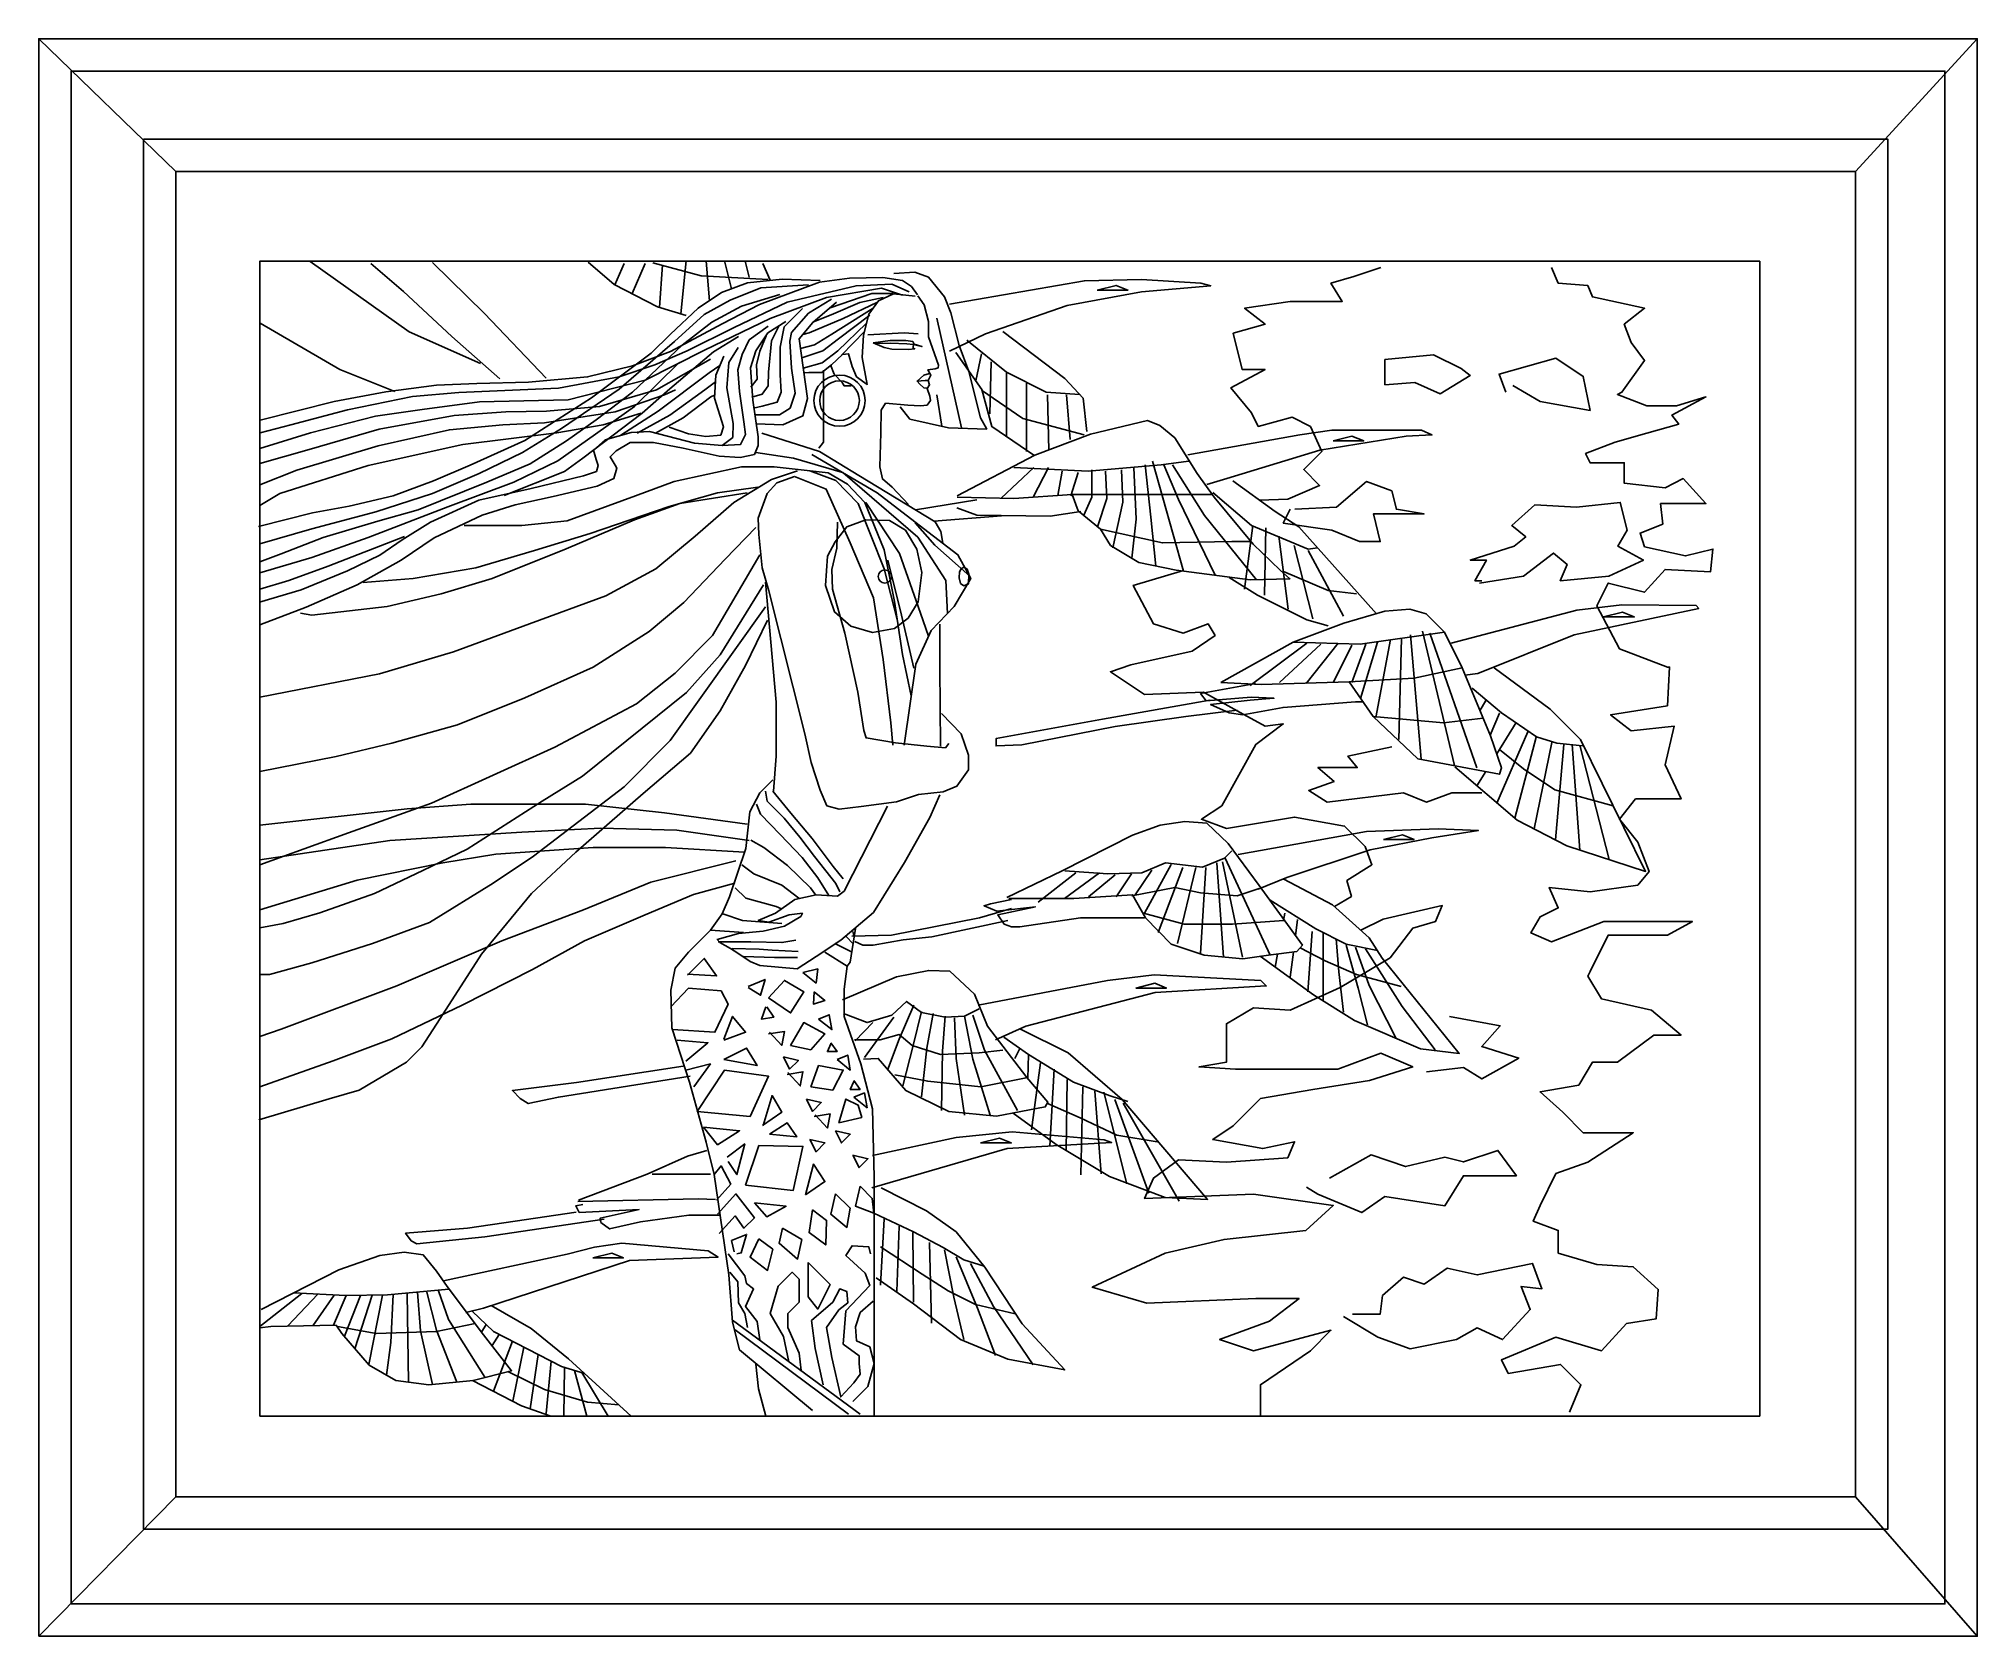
# Model space of a CAD drawing. Extents: x 217 to 817, y 1049 to 1544.
import ezdxf

# ---------------------------------------------------------------- set-up
doc = ezdxf.new("R2010")
doc.units = 0
doc.header["$MEASUREMENT"] = 0
for name, color, linetype in [('3', 3, 'CONTINUOUS'), ('4', 4, 'CONTINUOUS'), ('7', 7, 'CONTINUOUS')]:
    doc.layers.add(name, color=color, linetype=linetype)

msp = doc.modelspace()

# ---------------------------------------------------------------- linework, layer by layer
at = {"layer": '3'}
msp.add_lwpolyline([(285.31, 1117.43), (749.59, 1117.43), (749.59, 1474.9), (285.31, 1474.9)], close=True, dxfattribs=at)
for points in [[(300.88, 1474.81), (331.58, 1453.07), (353.64, 1443.24)], [(319.66, 1474.22), (329.79, 1465.58), (344.7, 1451.58), (359.6, 1438.47)], [(338.74, 1474.52), (354.83, 1458.73), (373.91, 1438.77)], [(386.97, 1474.63), (395.02, 1467.74), (408.42, 1460.85), (417.23, 1458.17)], [(398.08, 1474.24), (395.24, 1467.62)], [(404.59, 1474.24), (400.54, 1464.9)], [(406.94, 1474.39), (421.9, 1470.38), (442.7, 1469.29)], [(409.96, 1473.86), (409.07, 1460.65)], [(417.23, 1475.01), (415.63, 1458.66)], [(423.43, 1474.9), (424.45, 1462.71)], [(429.11, 1475.01), (431.34, 1466.41)], [(435.55, 1474.9), (436.77, 1470.03)], [(440.98, 1474.24), (443.31, 1469.02)], [(481.58, 1471.18), (488.09, 1471.56), (492.31, 1470.03), (497.29, 1463.91), (499.2, 1458.93), (501.81, 1448.87), (504.72, 1440.84), (508.39, 1426.4), (510.31, 1422.95), (498.52, 1423.34), (486.56, 1426.02), (483.5, 1429.84)], [(632.33, 1473.02), (623.89, 1470.2), (616.85, 1468.1), (620.37, 1462.47), (604.19, 1462.47), (590.11, 1460.36), (596.45, 1455.44), (586.6, 1452.63), (589.41, 1441.38), (596.45, 1441.38), (585.89, 1435.75), (592.23, 1428.02), (594.34, 1423.8), (604.89, 1426.61), (610.52, 1423.8), (614.04, 1416.07), (608.41, 1410.44), (613.33, 1405.52), (603.48, 1401.3), (594.71, 1400.98)], [(685.1, 1473.02), (687.21, 1468.1), (696.36, 1467.39), (697.76, 1463.88), (713.95, 1460.36), (707.62, 1455.44), (709.73, 1449.81), (713.95, 1444.19), (706.91, 1434.35), (705.5, 1433.64), (714.65, 1430.13), (723.8, 1430.13), (732.94, 1432.94), (722.39, 1427.31), (724.5, 1424.5), (714.65, 1421.69), (704.8, 1418.88), (695.65, 1415.36), (697.06, 1412.55), (707.62, 1412.55), (707.62, 1406.22), (720.28, 1404.82), (725.91, 1407.63), (732.94, 1399.89), (718.87, 1399.89), (719.58, 1393.57), (712.54, 1390.75), (713.95, 1386.53), (726.61, 1383.72), (735.06, 1385.83), (734.35, 1378.8), (720.28, 1379.5), (713.95, 1372.47), (702.69, 1375.29), (699.17, 1368.25), (706.21, 1354.9), (720.98, 1349.27), (721.69, 1349.27), (720.98, 1337.32), (703.39, 1334.51), (709.73, 1329.58), (723.09, 1330.99), (720.28, 1319.04), (725.21, 1308.49), (711.13, 1308.49), (706.21, 1302.16), (711.84, 1295.13), (715.35, 1285.99), (711.84, 1281.77), (697.06, 1279.66), (684.4, 1281.07), (687.21, 1274.74), (681.58, 1271.93), (678.77, 1267.01), (685.1, 1264.19), (701.28, 1270.52), (728.72, 1270.52), (720.98, 1266.3), (702.69, 1266.3), (697.06, 1255.05), (696.36, 1253.65), (700.58, 1246.62), (716.06, 1243.1), (725.21, 1235.37), (716.76, 1235.37), (705.5, 1226.93), (697.76, 1226.93), (693.54, 1219.9), (681.58, 1217.79), (688.62, 1211.46), (694.95, 1205.13), (710.43, 1205.13), (696.36, 1195.99), (686.51, 1192.48), (681.58, 1182.63), (679.47, 1177.71), (687.21, 1174.9), (687.21, 1167.87), (699.17, 1164.35), (710.43, 1163.65), (718.17, 1156.62), (717.47, 1147.48), (708.32, 1146.07), (700.58, 1137.64), (686.51, 1141.85), (669.62, 1134.82), (671.73, 1130.6), (687.91, 1133.42), (694.25, 1127.09), (690.73, 1118.65)], [(458.76, 1468.95), (446.95, 1469.41), (436.31, 1468.26), (428.2, 1465.25), (421.03, 1460.39), (412.47, 1452.3), (406.45, 1446.51), (387.93, 1432.64), (367.33, 1419.45), (350.43, 1411.82), (339.09, 1406.96), (326.59, 1402.34), (312.94, 1399.1), (301.59, 1397.02), (284.93, 1392.85)], [(455.19, 1467.58), (440.37, 1466.69), (430.89, 1462.84), (422.88, 1458.4), (413.7, 1450.11), (396.51, 1435.3), (378.73, 1423.16), (366.58, 1415.75), (353.24, 1409.24), (338.72, 1403.02), (321.24, 1397.39), (301.38, 1392.06), (285.31, 1387.47)], [(484.29, 1464.45), (477.76, 1466.55), (460.74, 1463.75), (443.25, 1457.23), (422.97, 1447.44), (404.55, 1438.12), (380.77, 1432.07), (353.26, 1431.37), (335.54, 1429.04), (321.08, 1426.94), (301.03, 1421.82), (285.31, 1416.94)], [(446.29, 1464.62), (434.44, 1461.06), (425.25, 1456.03), (416.07, 1448.92), (400.66, 1434.41), (389.4, 1425.82), (380.21, 1419.31), (368.95, 1412.2), (355.61, 1406.57), (334.28, 1397.99), (321.83, 1394.43), (304.94, 1389.4), (291.9, 1384.36), (285.31, 1381.82)], [(488.85, 1464.56), (487, 1467.1), (484.22, 1468.95), (478.2, 1469.88), (467.79, 1469.65), (458.53, 1468.49), (440.01, 1461.55), (428.44, 1455.54), (412.47, 1446.98), (400.66, 1442.58), (386.77, 1439.11), (368.49, 1437.49), (352.52, 1437.03), (340.02, 1436.57), (324.28, 1434.49), (308.31, 1431.48), (285.39, 1425.7)], [(486.3, 1465.48), (480.98, 1467.79), (469.87, 1467.33), (448.57, 1462.24), (432.14, 1454.38), (417.56, 1447.21), (407.6, 1442.81), (396.49, 1439.11), (377.75, 1435.64), (346.96, 1434.26), (332.61, 1433.1), (312.47, 1428.94), (294.88, 1424.31), (285.39, 1421.77)], [(488.15, 1464.09), (481.44, 1464.79), (476.81, 1462.71), (473.8, 1458.54), (472.18, 1452.07), (471.72, 1445.13), (473.34, 1436.8), (469.99, 1439.17), (468.65, 1442.34), (467.55, 1446.28), (465.7, 1446.05), (462.23, 1442.81), (459.22, 1440.5), (455.29, 1440.5), (453.73, 1440.35)], [(481.49, 1464.92), (474.73, 1464.92), (461.82, 1460.53)], [(488.97, 1464.24), (490.96, 1461.4), (492.27, 1456.26), (492.27, 1451.57), (495.37, 1442.78), (495.23, 1441.92), (494.37, 1441.64), (492.13, 1441.33), (493.01, 1439.68), (492.22, 1437.97), (492.64, 1436.66), (491.87, 1435.52), (492.72, 1433.2), (492.87, 1431.78), (491.87, 1430.35), (489.82, 1430.12), (485.84, 1430.41), (479.01, 1430.98), (477.61, 1428.87), (477.51, 1421.83), (477.22, 1411.32), (478, 1407.55), (481.01, 1404.98), (486.13, 1399.58)], [(498.82, 1461.61), (540.57, 1468.89), (558.19, 1469.27), (576.57, 1468.12), (579.64, 1467.35), (558.19, 1465.44), (535.21, 1461.23), (509.93, 1452.43), (498.82, 1447.07)], [(544.53, 1465.98), (550.37, 1467.44), (554.02, 1465.98), (544.53, 1465.98)], [(453.3, 1460.32), (447.62, 1454.64), (446.4, 1448.29), (446.4, 1439.77), (446.67, 1434.36), (445.45, 1431.25), (440.85, 1430.03), (438.14, 1429.49)], [(462.23, 1463.16), (455.19, 1458.83), (449.92, 1452.88), (449.38, 1450.18), (449.92, 1441.8), (451, 1434.09), (449.51, 1429.49), (446.13, 1427.33), (438.55, 1427.33)], [(463.85, 1462.24), (456.44, 1456), (452.28, 1450.91), (454.82, 1432.41), (453.43, 1427.09), (447.18, 1424.31), (439.08, 1424.54)], [(475.17, 1460.38), (462.37, 1452.34), (457.01, 1449.07), (452.7, 1447.86)], [(474.09, 1458.21), (464.47, 1450.94), (459.57, 1447.21), (453.08, 1445.05)], [(476.34, 1462.14), (465.87, 1457.23), (455.38, 1452.8), (453.34, 1452.2)], [(478.23, 1463.75), (471, 1462.12), (462.84, 1458.63), (456.52, 1456.06)], [(442.61, 1454.78), (436.79, 1450.59), (434.61, 1446.07), (433.24, 1441.29), (433.75, 1434.63), (435.12, 1425.24), (435.63, 1421.32), (434.1, 1418.24), (428.38, 1417.89), (419.85, 1418.59), (405.91, 1422.17), (400.26, 1421.92), (392.22, 1419.59), (388.56, 1416.48), (389.38, 1413.5), (390.05, 1411.74), (389.51, 1409.85), (385.53, 1408.44), (369.3, 1404.52), (353.06, 1401), (338.13, 1394.14), (329.38, 1388.7), (322.48, 1383.97), (312.46, 1379.1), (298.12, 1373.15), (285.26, 1369.36)], [(448.11, 1456.23), (442.56, 1452.76), (438.85, 1447.21), (437.23, 1441.89), (437.93, 1431.94), (439.55, 1420.61), (439.55, 1417.83), (438.39, 1415.06), (433.99, 1414.13), (427.51, 1414.59), (416.33, 1417.05), (407.14, 1418.76), (399.97, 1418.76), (395.57, 1416.21), (393.72, 1414.36), (395.34, 1411.82), (395.8, 1410.89), (394.87, 1407.66), (389.78, 1405.34), (376.13, 1402.1), (364.32, 1399.56), (354.14, 1396.32), (339.3, 1389.31), (329.11, 1382.37), (315.45, 1374.74), (299.71, 1367.8), (285.31, 1362.4)], [(285.38, 1455.75), (310.12, 1441.45), (327.11, 1434.6)], [(445.99, 1454.78), (443.69, 1450.31), (442.75, 1440.58), (442.61, 1436.39), (440.85, 1433.82), (437.6, 1432.87)], [(473, 1455.62), (464.24, 1447.21), (459.34, 1443.48), (453.53, 1441.82)], [(472.63, 1453.27), (465.4, 1445.81)], [(473.51, 1452.1), (484.74, 1452.79), (489.06, 1452.45)], [(494.87, 1457.25), (502.54, 1423.34)], [(515.29, 1453.19), (534.44, 1438.65), (540.19, 1432.52), (541.34, 1422.19)], [(360.95, 1402.43), (379.62, 1409.83), (385.25, 1413.98), (403.65, 1427.88), (412.2, 1435.4), (425.76, 1446.9), (433.46, 1451.64), (433.46, 1451.64)], [(433.41, 1448.19), (430.47, 1443.58), (429.91, 1435.76), (431.87, 1424.73), (431.73, 1420.4), (428.38, 1417.89)], [(442.07, 1451.8), (440.04, 1447.07), (439.09, 1442.88), (439.23, 1438.42), (437.33, 1435.98)], [(475.18, 1449.68), (480.43, 1450.34), (485.25, 1450.34), (487.42, 1450.1), (487.9, 1449.26), (490.25, 1448.48), (487.54, 1449.2), (485.61, 1449.38), (480.55, 1449.56), (476.99, 1449.44), (475.18, 1449.68)], [(475.18, 1449.68), (478.56, 1448.23), (480.91, 1447.75), (486.09, 1447.57), (488.02, 1447.81), (487.54, 1447.99), (487.54, 1448.48), (487.6, 1449.14)], [(500.73, 1446.68), (508.78, 1435.2), (511.84, 1423.72), (524.87, 1414.92)], [(504.18, 1450.51), (516.44, 1440.56), (528.7, 1434.44), (539.04, 1433.67)], [(508.74, 1446.31), (506.91, 1437.93)], [(424.85, 1444.62), (408.1, 1435.12), (390.41, 1429.98), (374.04, 1428.46), (361.49, 1428.27), (345.5, 1427.13), (322.29, 1422.95), (300.6, 1416.67), (285.31, 1412.27)], [(415.26, 1443.66), (401.25, 1429.97), (386.73, 1419.6), (377.54, 1413.09), (363.91, 1406.57), (343.46, 1398.87), (318.87, 1389.4), (301.38, 1383.18), (285.31, 1378.51)], [(427.69, 1442.64), (424.37, 1440.33), (408.66, 1428.49), (397.1, 1421.08)], [(428.94, 1445.54), (426.42, 1439.67), (426, 1432.55), (428.8, 1423.62), (427.96, 1421.1), (423.33, 1420.63)], [(459.75, 1441.22), (459.75, 1418.94), (458.35, 1417.1)], [(461.94, 1442.84), (463.08, 1439.96), (465.58, 1437.38), (466.19, 1436.32), (468.39, 1436.32)], [(492.57, 1440.13), (490.88, 1439.66), (488.73, 1437.84), (489.6, 1436.83), (490.88, 1435.69), (491.83, 1435.62)], [(511.66, 1443.76), (511.29, 1427.72)], [(516.4, 1440.48), (516.4, 1420.64)], [(633.55, 1444.54), (648.55, 1445.96), (657.12, 1441.68), (659.98, 1439.54), (650.69, 1433.83), (642.83, 1437.4), (633.55, 1436.68), (633.55, 1439.54), (633.55, 1444.54)], [(673.14, 1436.46), (681.58, 1431.53), (697.06, 1428.72), (694.95, 1439.27), (686.51, 1444.89), (668.92, 1439.97), (671.03, 1434.35)], [(285.31, 1405.72), (296.79, 1410.21), (321.91, 1417.82), (343.98, 1422.76), (360.53, 1424.28), (373.47, 1424.85), (395.35, 1428.27), (410.58, 1433.6), (414, 1435.12)], [(426.33, 1437.63), (423.09, 1435.15), (412.22, 1427.3), (402.14, 1421.68)], [(492.22, 1437.97), (491.29, 1438.04), (488.73, 1437.84)], [(508.74, 1435.01), (521.51, 1426.26), (540.48, 1421.16)], [(522.6, 1437.2), (522.6, 1416.05)], [(426.05, 1433.46), (424.96, 1432.93), (416.36, 1426.41), (407.77, 1421.68)], [(494.87, 1433.55), (496.37, 1423.82)], [(529.17, 1433.55), (529.54, 1416.42)], [(535.01, 1433.55), (536.1, 1419.7)], [(285.31, 1399.35), (291.47, 1402.98), (318.87, 1411.73), (348.17, 1418.2), (377.28, 1421.81), (391.55, 1424.28), (403.35, 1427.89)], [(423.33, 1420.63), (418.04, 1421.49), (412.06, 1423.54)], [(501.12, 1402.28), (525.25, 1414.92), (542.48, 1421.42), (560.1, 1425.63), (563.93, 1424.1), (568.53, 1420.27), (575.43, 1409.17), (580.73, 1401.88), (592.75, 1387.34), (601.09, 1379.32), (604.15, 1376.64), (591.9, 1376.26), (568.91, 1379.32), (557.42, 1381.61), (548.61, 1386.97), (545.55, 1391.95), (538.65, 1397.69), (536.74, 1402.67), (518.74, 1401.52), (501.12, 1401.9)], [(572.59, 1414.96), (607.26, 1421.16), (617.11, 1422.61), (644.84, 1422.61), (648.12, 1421.16), (640.09, 1420.79), (613.46, 1416.42), (584.63, 1407.66), (578.43, 1405.84)], [(458.55, 1416.01), (440.67, 1421.67)], [(458.55, 1416.01), (470.77, 1408.56), (494.32, 1394.26), (496.11, 1391.28), (496.71, 1387.63)], [(617.51, 1419.31), (623.35, 1420.77), (626.99, 1419.31), (617.51, 1419.31)], [(451.7, 1410.05), (443.65, 1407.37), (432.02, 1400.22), (420.1, 1389.79), (407.88, 1379.67), (392.38, 1371.33), (368.83, 1362.69), (345.28, 1354.05), (322.33, 1347.2), (285.31, 1339.92)], [(348.56, 1393.07), (366.44, 1393.07), (380.45, 1394.56), (401.62, 1402.3), (413.54, 1406.77), (434.41, 1411.24), (444.54, 1411.24), (461.23, 1409.45), (467.2, 1405.88), (472.56, 1400.22), (478.52, 1385.62), (481.8, 1369.54), (484.19, 1353.16), (486.96, 1340.36)], [(465.64, 1409.54), (450.5, 1413.92), (438.88, 1415.71)], [(455.57, 1410.05), (463.62, 1407.07), (470.47, 1399.92), (478.52, 1379.67), (482.7, 1363.58)], [(456.17, 1415.11), (476.44, 1403.2), (490.74, 1392.18), (501.41, 1384.05), (505.35, 1376.69), (500.28, 1368.05), (493.13, 1360.6), (488.36, 1350.18), (484.78, 1325.16)], [(524.87, 1411.09), (514.74, 1401.61)], [(518.74, 1411.09), (541.72, 1409.94), (564.32, 1411.85), (572.74, 1413)], [(529.46, 1411.09), (524.71, 1401.9)], [(542.87, 1410.32), (542.87, 1401.9), (540.32, 1396.3)], [(552.06, 1410.32), (552.44, 1400.37), (549.38, 1386.21)], [(555.89, 1411.09), (556.53, 1395.09), (555.2, 1382.97)], [(559.34, 1411.85), (561.12, 1395.72), (562.69, 1380.56)], [(561.64, 1413), (571.25, 1379.01)], [(565.08, 1411.85), (569.68, 1401.14), (581.04, 1377.7)], [(567.76, 1411.85), (577.72, 1396.16), (593.83, 1376.32)], [(317.26, 1375.5), (332.76, 1376.69), (352.14, 1379.96), (370.32, 1385.33), (387.61, 1390.69), (412.05, 1399.03), (426.95, 1403.2), (439.47, 1404.99)], [(450.8, 1408.26), (445.38, 1406.29), (442.34, 1403), (439.56, 1395.41), (439.81, 1390.35), (440.83, 1379.98), (442.85, 1372.89), (453.99, 1328.62), (456.02, 1319.76), (458.8, 1311.16), (460.83, 1306.35), (464.63, 1305.34), (471.46, 1306.1), (482.35, 1307.62), (489.18, 1309.89), (496.78, 1310.65), (501.08, 1312.42), (504.63, 1317.48), (504.63, 1322.04), (502.35, 1328.62), (496.27, 1334.94)], [(450.8, 1408.26), (460.64, 1404.39), (468.09, 1387.71), (475.24, 1370.73), (478.22, 1351.67), (480.61, 1332.01), (481.21, 1325.16)], [(465.73, 1409.49), (488.96, 1389.5), (497.6, 1376.09), (498.15, 1365.83)], [(533.67, 1409.94), (532.3, 1402.38)], [(538.65, 1409.56), (536.36, 1402.28)], [(547.08, 1409.94), (547.46, 1401.52), (544.62, 1392.72)], [(586.46, 1406.93), (599.59, 1397.45), (606.89, 1392.71), (630.97, 1365.73)], [(605.69, 1398.13), (618.54, 1398.84), (627.83, 1406.7), (635.69, 1403.84), (637.12, 1398.13), (645.69, 1396.7), (629.98, 1396.7), (632.12, 1388.14), (625.69, 1388.14), (617.12, 1391.71), (602.11, 1393.85), (604.26, 1398.13)], [(436.19, 1403.2), (415.33, 1399.92), (401.32, 1394.86), (380.16, 1385.92), (357.2, 1376.69), (341.4, 1371.92), (324.71, 1368.05), (301.46, 1365.37), (297.88, 1365.96)], [(472.86, 1400.22), (483.29, 1384.43), (489.85, 1365.96), (492.32, 1358.83)], [(488.27, 1397.94), (507.28, 1401.1)], [(501.08, 1398.55), (507.28, 1396.36), (529.9, 1396), (539.39, 1397.45)], [(536.74, 1402.67), (560.1, 1402.67), (580.16, 1402.67)], [(580.25, 1403.29), (592.3, 1393.08), (609.81, 1385.79), (612.73, 1386.15)], [(662.84, 1375.29), (676.41, 1377.43), (685.7, 1384.57), (689.99, 1381), (687.84, 1376), (702.84, 1377.43), (713.56, 1382.42), (705.7, 1386.71), (708.56, 1391.71), (706.42, 1400.27), (692.84, 1398.84), (679.98, 1399.56), (672.84, 1393.13), (677.13, 1389.56), (673.55, 1386.71), (659.98, 1382.42), (664.98, 1382.42), (661.41, 1376), (663.55, 1376)], [(438.88, 1392.48), (429.34, 1382.65), (416.52, 1369.24), (405.79, 1360.3), (388.5, 1349.28), (367.34, 1339.75), (346.47, 1331.41), (326.2, 1325.75), (308.91, 1321.58), (285.31, 1316.97)], [(463.37, 1388.08), (466.96, 1392.72), (472.87, 1394.83), (480.26, 1394.62), (485.12, 1391.67), (488.71, 1385.76), (490.19, 1378.58), (489.13, 1369.51), (485.96, 1364.44), (481.74, 1361.28), (474.98, 1360.01), (468.23, 1361.91), (463.16, 1366.34), (460.41, 1374.57), (461.05, 1383.65), (463.37, 1388.08)], [(464.12, 1394.14), (463.87, 1386.05), (462.35, 1379.47), (462.6, 1373.4), (466.4, 1359.74), (470.45, 1341.52), (472.22, 1329.63), (472.98, 1327.35), (482.09, 1325.83), (491.72, 1324.82), (497.54, 1324.31), (498.55, 1325.58)], [(488.21, 1393.94), (494.26, 1386.98), (505.08, 1377.45)], [(493.92, 1394.5), (514.89, 1396.12)], [(592.66, 1393.08), (590.11, 1373.39)], [(596.67, 1392.35), (596.31, 1371.57)], [(285.31, 1373.44), (294.27, 1376.07), (306.42, 1380.51), (330.13, 1389.69)], [(545.55, 1391.95), (564.7, 1387.74), (586.15, 1388.12), (592.11, 1388.12)], [(600.69, 1389.8), (603.61, 1367.19)], [(605.43, 1386.88), (611.27, 1364.27)], [(440.08, 1384.04), (425.47, 1359.02), (413.84, 1347.4), (401.92, 1337.87), (376.58, 1324.47), (338.43, 1307.19), (312.79, 1297.96), (285.31, 1288.07)], [(479.71, 1382.35), (483.89, 1365.37), (487.76, 1348.99)], [(503.26, 1380.18), (504.26, 1379.64), (504.73, 1378.1), (504.65, 1375.02), (503.26, 1374.48), (502.18, 1375.17), (501.8, 1376.94), (501.87, 1378.79), (502.41, 1379.72), (503.26, 1380.18)], [(609.81, 1385.42), (620.76, 1365)], [(441.26, 1374.78), (427.85, 1353.04), (417.41, 1341.42), (385.22, 1315.51), (372.7, 1307.76), (349.45, 1292.87), (335.74, 1286.31), (320.83, 1279.17), (303.84, 1273.21), (292.52, 1269.93), (285.31, 1268.58)], [(441.82, 1375.62), (445.11, 1338.42), (445.11, 1321.72), (444.35, 1310.85)], [(571.21, 1379.14), (555.64, 1374.58), (561.97, 1362.63), (571.12, 1359.82), (578.86, 1362.63), (580.97, 1359.11), (573.93, 1354.19), (554.94, 1349.97), (548.6, 1347.86), (559.16, 1340.83), (577.45, 1341.54), (588.71, 1335.21), (596.45, 1330.99), (602.08, 1331.69), (593.63, 1325.36), (583.08, 1306.38), (576.75, 1302.16), (584.49, 1299.35), (605.59, 1302.87), (621.07, 1300.05), (627.41, 1293.73), (629.52, 1288.1), (621.78, 1283.18), (623.18, 1278.26), (617.93, 1275.16)], [(585.36, 1377.04), (594.12, 1371.57), (609.44, 1363.91), (616.01, 1362.09)], [(602.15, 1378.86), (616.01, 1373.03), (624.77, 1371.93)], [(654.07, 1356.68), (692.96, 1366.89), (706.88, 1368.6), (729.87, 1368.31), (730.72, 1367.46), (692.11, 1359.23), (662.3, 1347.32), (658.32, 1346.75)], [(442.46, 1363.79), (435.6, 1349.79), (427.85, 1335.79), (418.61, 1322.68), (404.01, 1310.17), (383.14, 1292), (369.43, 1279.19), (353.93, 1260.42), (341.11, 1240.47), (335.44, 1231.74), (330.67, 1226.97), (321.13, 1221.31), (316.06, 1218.33), (306.82, 1215.65), (285.06, 1209.1)], [(441.86, 1367.93), (412.35, 1326.53), (398.04, 1312.23), (370.02, 1290.78), (357.5, 1282.44), (337.82, 1270.23), (320.24, 1263.68), (301.46, 1257.72), (288.34, 1254.14), (285.31, 1254.14)], [(495.77, 1362.52), (495.77, 1349.11), (496.02, 1324.82)], [(582.75, 1344.48), (605.18, 1356.96), (620.8, 1362.92), (633.57, 1366.61), (641.24, 1367.18), (646.35, 1365.76), (652.03, 1360.08), (657.42, 1349.02), (666.22, 1328.02), (669.63, 1318.09), (669.06, 1316.11), (643.79, 1320.93), (629.88, 1333.98), (622.5, 1344.76), (595.24, 1343.91), (582.75, 1344.48)], [(701.26, 1364.84), (707.1, 1366.29), (710.75, 1364.84), (701.26, 1364.84)], [(609.44, 1356.68), (591.84, 1343.63)], [(613.7, 1356.4), (600.92, 1344.48)], [(605.18, 1356.96), (625.91, 1356.4), (652.03, 1360.08)], [(619.09, 1356.68), (609.16, 1344.2)], [(623.35, 1356.11), (617.6, 1344.61)], [(627.61, 1356.4), (623.35, 1344.48)], [(631.3, 1356.96), (626.05, 1339.57)], [(635.28, 1357.81), (630.73, 1333.7)], [(638.68, 1358.1), (637.83, 1326.89)], [(641.52, 1359.23), (644.8, 1320.74)], [(645.21, 1360.37), (655.1, 1318.77)], [(647.49, 1359.8), (661.97, 1318.09)], [(593.53, 1344.19), (576.5, 1341.07), (578.2, 1338.8), (592.11, 1339.93), (599.21, 1339.65), (591.83, 1339.08), (579.62, 1337.66), (585.3, 1335.11), (589.56, 1334.54), (602.05, 1336.81), (624.48, 1338.52), (626.75, 1338.52)], [(622.5, 1344.76), (642.66, 1345.9)], [(642.66, 1345.9), (657.42, 1349.02)], [(667.41, 1349.02), (684.73, 1336.25), (694.1, 1326.89), (714.26, 1286.03), (689.84, 1293.98), (674.51, 1301.92), (655.2, 1318.38)], [(579.33, 1339.08), (546.12, 1333.12), (513.18, 1327.17), (513.18, 1324.9), (521.13, 1325.18), (550.09, 1330.85), (571.95, 1333.98), (587.85, 1335.96)], [(660.6, 1342.78), (669.68, 1335.12), (680.47, 1327.74), (686.72, 1325.75), (694.67, 1324.9)], [(664.78, 1338.94), (662.97, 1335.78)], [(629.88, 1333.98), (651.74, 1332), (663.92, 1333.52)], [(669.04, 1334.97), (666.15, 1328.21)], [(674.15, 1332.13), (668.15, 1322.4)], [(677.84, 1329.29), (668.19, 1307.16)], [(680.4, 1327.59), (673.79, 1302.54)], [(635.69, 1324.6), (622.12, 1321.74), (624.97, 1318.17), (612.83, 1318.17), (617.83, 1313.89), (609.97, 1311.03), (615.69, 1307.46), (639.26, 1310.32), (646.41, 1307.46), (654.27, 1310.32), (663.55, 1310.32)], [(668.99, 1323.76), (676.5, 1317.81), (686.15, 1311.28), (704.24, 1306.33)], [(685.23, 1325.89), (679.77, 1299.19)], [(688.92, 1325.32), (686.4, 1295.76)], [(691.47, 1325.32), (693.92, 1292.65)], [(694.03, 1324.75), (703.01, 1289.69)], [(444.1, 1314.39), (440.05, 1310.34), (437.01, 1304.52), (435.74, 1293.13), (430.68, 1278.21), (428.4, 1272.89), (424.86, 1267.83), (434.98, 1267.08)], [(664.77, 1316.93), (662.06, 1312.53)], [(479.58, 1306.23), (466.16, 1279.92), (464.14, 1278.4), (457.48, 1278.74), (450.94, 1277.36), (444.89, 1273.09), (439.58, 1270.81), (442.87, 1270.3), (449.2, 1272.58), (453.25, 1273.09), (453.25, 1273.09), (452.74, 1272.08), (447.68, 1269.04), (441.1, 1267.52), (433.5, 1266.76), (426.92, 1264.99), (427.68, 1263.98), (430.97, 1262.21), (433.25, 1260.69), (437.05, 1258.16), (440.08, 1256.89), (451.67, 1255.89), (457.48, 1259.67), (465.15, 1264.74), (475.28, 1273.34), (484.9, 1288.77), (492.75, 1302.69), (495.78, 1309.77)], [(441.82, 1310.85), (442.33, 1307.81), (447.64, 1302.5), (452.45, 1296.68), (457.01, 1290.6), (463.59, 1282.26), (464.86, 1279.73)], [(444.1, 1310.85), (449.67, 1304.01), (456.25, 1296.17), (462.83, 1287.57), (465.87, 1283.77)], [(436.19, 1300.61), (410.56, 1304.19), (386.11, 1306.87), (350.64, 1306.87), (330.97, 1305.38), (285.31, 1300.34)], [(439.03, 1306.8), (440.3, 1303.76), (446.38, 1297.44), (453.21, 1290.35), (458.02, 1284.03), (461.4, 1278.54)], [(436.79, 1295.55), (414.43, 1298.83), (390.88, 1299.42), (366.44, 1298.23), (325.6, 1295.55), (285.31, 1289.57)], [(516.58, 1277.94), (533.61, 1286.16), (555.47, 1297.23), (563.99, 1300.35), (571.66, 1301.49), (578.47, 1300.92), (585, 1294.68), (594.65, 1281.63), (608, 1263.18), (606.29, 1261.2), (597.49, 1260.06), (589.54, 1258.93), (577.62, 1260.06), (567.4, 1263.47), (559.45, 1271.69), (555.47, 1278.79), (537.3, 1277.65), (517.14, 1277.65)], [(588.12, 1291.27), (627.87, 1298.36), (650.02, 1299.22), (662.51, 1298.65), (648.03, 1296.38), (629.01, 1292.69), (603.17, 1284.18), (594.37, 1280.49)], [(633.12, 1295.89), (638.96, 1297.35), (642.61, 1295.89), (633.12, 1295.89)], [(435.3, 1291.97), (410.85, 1293.46), (388.5, 1293.46), (358.39, 1291.38), (342, 1288.7), (315.47, 1283.34), (285.31, 1274.16)], [(437.26, 1295.67), (441.31, 1293.39), (448.66, 1287.82), (455.74, 1280.99), (457.4, 1278.72)], [(534.46, 1286.16), (547.81, 1285.31), (558.31, 1285.6), (565.69, 1288.72), (577.05, 1287.3), (583.87, 1290.14), (586.14, 1292.41)], [(584.12, 1290.13), (598.03, 1260.06)], [(432.61, 1289.29), (406.38, 1282.74), (385.52, 1274.1), (360.18, 1264.57), (327.69, 1250.57), (291.92, 1237.17), (285.31, 1234.92)], [(434.48, 1288.07), (438.27, 1285.29), (446.88, 1281.75), (452.2, 1277.7), (452.27, 1277.64)], [(537.84, 1285.59), (526.2, 1276.51)], [(545.22, 1285.59), (534.43, 1277.65)], [(550.04, 1285.02), (541.81, 1278.21)], [(555.16, 1285.31), (550.33, 1278.21)], [(561.4, 1286.44), (556.29, 1278.78)], [(567.36, 1288.14), (559.13, 1273.11)], [(571.05, 1287.29), (563.39, 1267.15)], [(575.03, 1287.29), (569.35, 1263.74)], [(578.15, 1287.29), (576.45, 1260.62)], [(581.56, 1288.71), (583.55, 1259.49)], [(583.26, 1289), (589.51, 1259.49)], [(432.32, 1282.44), (419.5, 1278.87), (404.6, 1272.61), (385.82, 1264.57), (369.72, 1255.63), (347.96, 1244.61), (326.2, 1234.19), (308.02, 1227.34), (285.31, 1219.29)], [(432.45, 1280.99), (435.74, 1277.7), (445.11, 1275.17), (446.76, 1274.41)], [(555.19, 1278.5), (568.53, 1281.06), (576.48, 1279.36), (587.84, 1278.5), (594.65, 1280.77)], [(602.32, 1283.61), (617.37, 1275.67), (628.72, 1265.45), (632.7, 1259.21), (656.55, 1229.7), (644.62, 1231.12), (624.18, 1239.92), (611.41, 1247.86), (594.94, 1259.78)], [(428.65, 1272.89), (434.73, 1270.87), (446.88, 1269.86)], [(468.59, 1266.02), (480.8, 1266.3), (508.06, 1271.69), (518, 1274.53)], [(518, 1277.37), (511.47, 1275.95), (509.48, 1275.38), (513.45, 1273.68), (525.38, 1275.1), (513.74, 1272.55), (515.72, 1269.71), (518, 1268.86), (520.55, 1268.86), (539.29, 1271.69), (552.35, 1271.69), (559.16, 1271.69)], [(626.08, 1267.83), (633.03, 1271.23), (651.33, 1275.44), (649.22, 1270.52), (642.18, 1268.41), (635.14, 1259.27), (619.67, 1250.13), (604.19, 1243.1), (592.93, 1243.8), (584.49, 1238.88), (584.49, 1226.93), (576.04, 1225.52), (587.3, 1224.82), (618.96, 1224.82), (632.33, 1229.74), (642.18, 1225.52), (628.81, 1221.31), (611.22, 1218.49), (595.04, 1215.68), (586.6, 1207.24), (580.26, 1203.02), (595.74, 1200.21), (605.59, 1202.32), (603.48, 1197.4), (584.49, 1195.99), (569.71, 1196.7), (561.97, 1191.07), (559.16, 1184.74), (592.93, 1186.15), (617.56, 1182.63), (609.11, 1174.9), (583.78, 1172.09), (565.49, 1167.87), (542.97, 1157.32), (559.86, 1152.4), (593.63, 1153.81), (607, 1153.81), (597.85, 1146.78), (582.38, 1141.15), (592.93, 1137.64), (616.85, 1143.96), (610.52, 1137.64), (595.04, 1127.09), (595.04, 1117.43)], [(558.88, 1273.11), (571.37, 1269.71), (586.42, 1269.71), (602.32, 1270.84)], [(598.03, 1277.08), (612.22, 1268.28), (621.59, 1263.46), (631.22, 1261.54)], [(602.57, 1273.11), (602.17, 1270.83)], [(424.86, 1267.83), (418, 1261.01), (413.92, 1256.11), (412.56, 1249.31), (412.83, 1237.61), (418.27, 1220.74), (423.45, 1202.24), (425.9, 1192.17), (430.53, 1161.15), (431.62, 1146.46), (433.8, 1137.9), (456.4, 1119.12)], [(460.25, 1261.05), (467.16, 1256.72), (468.08, 1257.92), (469.65, 1268.33)], [(469.19, 1266.21), (468.82, 1267.41)], [(469.44, 1264.32), (472, 1263.18), (475.12, 1263.18), (484.49, 1264.89), (493.29, 1265.74), (516.86, 1270.84)], [(606.55, 1271.12), (605.9, 1266.08)], [(611.09, 1267.43), (609.67, 1248.71)], [(614.49, 1267.15), (614.49, 1251.54), (614.49, 1245.87)], [(427.17, 1264.23), (437.3, 1264.23), (446.92, 1263.98), (451.22, 1264.74)], [(431.48, 1262.21), (439.83, 1261.95), (443.93, 1261.7), (451.98, 1261.2)], [(463.29, 1263.72), (468.64, 1261.05)], [(466.79, 1265.84), (469.01, 1263.63)], [(600.32, 1260.43), (599.6, 1256.4)], [(605.27, 1261.06), (604.27, 1253.25)], [(607.3, 1262.37), (615.06, 1258.35), (624.72, 1254.1), (638.63, 1250.41)], [(618.47, 1265.16), (619.32, 1254.95), (620.74, 1242.47)], [(621.59, 1263.18), (625.28, 1249.84), (628.12, 1238.49)], [(624.43, 1262.61), (628.69, 1250.69), (636.92, 1234.52)], [(627.56, 1262.04), (638.91, 1244.17), (649.13, 1230.83)], [(417.72, 1253.93), (422.9, 1259.1), (426.71, 1253.66), (417.72, 1254.2)], [(434.99, 1259.67), (444.58, 1259.39), (451.73, 1259.42)], [(453.39, 1254.74), (458.02, 1255.83), (457.48, 1251.48), (453.39, 1254.74)], [(465.65, 1246.32), (482.4, 1253.42), (492.34, 1255.4), (498.87, 1255.12), (506.53, 1248.02), (510.51, 1238.09), (522.72, 1222.21), (529.25, 1214.55), (528.4, 1213.13), (513.35, 1210.29), (498.58, 1211.71), (485.24, 1218.23), (476.72, 1228.16), (472.18, 1227.88)], [(467.16, 1256.72), (466.21, 1249.58), (466.21, 1241.14), (471.38, 1226.45), (474.92, 1212.57), (475.47, 1191.35), (475.47, 1152.17), (475.47, 1117.43)], [(412.55, 1244.13), (418, 1249.85), (428.07, 1249.03), (430.25, 1244.95), (426.16, 1236.24), (413.09, 1237.06)], [(436.51, 1250.39), (441.68, 1252.57), (440.32, 1247.67), (436.51, 1250.12)], [(442.77, 1246.85), (447.67, 1252.29), (453.66, 1248.76), (449.58, 1242.23), (442.77, 1246.85)], [(456.93, 1248.76), (460.2, 1246.04), (456.66, 1244.95), (456.93, 1248.76)], [(507.67, 1244.62), (547.7, 1252.28), (562.18, 1253.98), (595.12, 1252.28), (596.82, 1250.58), (562.47, 1248.59), (522.43, 1238.09), (513.06, 1233.84)], [(556.47, 1249.93), (562.3, 1251.39), (565.95, 1249.93), (556.47, 1249.93)], [(441.96, 1244.13), (440.59, 1240.32), (444.41, 1240.87), (442.23, 1244.13)], [(465.93, 1242.07), (473.31, 1239.23), (480.98, 1241.5), (485.52, 1245.76), (490.07, 1242.35), (497.45, 1240.93), (503.41, 1241.22), (507.95, 1243.49)], [(487.79, 1244.62), (483.25, 1234.12), (479.56, 1224.48)], [(490.07, 1242.63), (487.51, 1232.14), (484.39, 1219.65)], [(493.76, 1242.07), (491.77, 1231.29), (490.07, 1216.25)], [(428.89, 1234.06), (431.61, 1241.14), (435.69, 1236.24), (428.89, 1233.79)], [(442.77, 1235.7), (447.67, 1236.51), (446.86, 1232.16), (443.05, 1236.24)], [(449.58, 1232.16), (453.66, 1239.23), (460.2, 1235.7), (455.84, 1230.8), (449.58, 1232.16)], [(458.29, 1240.32), (461.56, 1241.68), (462.38, 1237.06), (458.29, 1240.32)], [(475.02, 1239.23), (469.62, 1233.56)], [(481.55, 1240.93), (472.46, 1228.45)], [(497.45, 1241.22), (496.6, 1230.43), (496.31, 1211.99)], [(500.29, 1240.65), (500.86, 1228.16), (503.41, 1210.57)], [(503.41, 1241.22), (505.97, 1227.88), (511.36, 1210.57)], [(505.97, 1241.5), (509.66, 1230.72), (519.88, 1211.99)], [(520.73, 1237.24), (535.49, 1229.87), (552.25, 1215.4), (578.65, 1184.47), (565.59, 1185.04), (548.27, 1191.56), (531.8, 1201.49), (518.46, 1211.14)], [(653.55, 1241.07), (669.27, 1238.22), (663.55, 1231.79), (674.98, 1228.22), (663.55, 1221.8), (657.84, 1225.36), (646.41, 1223.94)], [(414.46, 1233.79), (423.99, 1232.98), (417.18, 1227.26)], [(428.89, 1227.81), (435.97, 1231.34), (439.23, 1225.9), (428.89, 1227.81)], [(462.1, 1232.98), (464.01, 1230.26), (461.02, 1230.26), (462.1, 1232.7)], [(469.34, 1233.84), (477.29, 1233.84), (483.25, 1235.54), (487.23, 1232.14), (496.03, 1229.3), (507.95, 1229.87), (515.34, 1230.72)], [(515.62, 1234.69), (523.29, 1229.3), (537.2, 1220.79), (548.55, 1216.53), (553.95, 1214.83)], [(520.45, 1231), (519.03, 1228.16)], [(416.3, 1225.75), (383.32, 1220.63), (363.48, 1218.18), (365.93, 1215.73), (368.39, 1214.17), (377.75, 1216.18), (418.53, 1222.64)], [(417.18, 1224.54), (424.8, 1226.45), (419.63, 1219.37)], [(420.72, 1211.75), (429.16, 1224.54), (442.77, 1222.64), (437.05, 1210.12), (420.72, 1211.75)], [(447.4, 1228.62), (449.31, 1224.81), (452.03, 1227.53), (447.4, 1228.62)], [(455.84, 1219.37), (458.29, 1225.9), (465.92, 1224.54), (462.65, 1218.28), (455.84, 1219.37)], [(464.01, 1227.81), (467.28, 1229.17), (468.09, 1224.54), (464.01, 1227.81)], [(523.29, 1229.3), (523, 1221.92)], [(526.98, 1226.75), (524.14, 1206.03)], [(531.23, 1224.76), (529.82, 1200.93)], [(448.49, 1223.18), (453.39, 1224), (452.57, 1219.64), (448.76, 1223.73)], [(469.18, 1221.28), (471.09, 1218.56), (468.09, 1218.56), (469.18, 1221)], [(481.83, 1223.06), (492.05, 1221.07), (508.52, 1219.37), (523, 1222.21)], [(535.21, 1221.64), (534.93, 1199.51)], [(540.04, 1219.37), (539.47, 1192.13)], [(440.87, 1207.4), (446.86, 1211.48), (443.86, 1216.65), (441.14, 1207.4)], [(454.48, 1215.56), (456.39, 1211.75), (459.11, 1214.47), (454.48, 1215.56)], [(464.56, 1208.22), (466.73, 1215.56), (470.55, 1213.66), (471.63, 1209.85), (464.56, 1208.22)], [(469.18, 1216.11), (472.45, 1217.47), (473.27, 1212.84), (469.18, 1216.11)], [(528.96, 1214.26), (539.18, 1209.72), (550.54, 1204.33), (563.03, 1202.35)], [(543.73, 1217.95), (545.71, 1192.42)], [(546.57, 1217.67), (553.66, 1189.29)], [(549.97, 1215.4), (560.48, 1186.46)], [(552.53, 1214.26), (569.85, 1183.9)], [(422.62, 1206.86), (433.79, 1205.77), (426.98, 1201.41), (422.62, 1206.86)], [(443.05, 1204.68), (451.49, 1203.86), (448.49, 1208.22), (443.05, 1204.68)], [(456.93, 1210.12), (461.83, 1210.94), (461.02, 1206.58), (457.2, 1210.67)], [(430.25, 1196.24), (432.97, 1192.16), (435.42, 1201.69), (429.98, 1197.6)], [(435.69, 1188.9), (439.78, 1201.14), (453.39, 1200.87), (450.4, 1187.27), (435.69, 1188.9)], [(455.57, 1203.05), (457.48, 1199.24), (460.2, 1201.96), (455.57, 1203.05)], [(463.47, 1205.77), (465.37, 1201.96), (468.09, 1204.68), (463.47, 1205.77)], [(474.95, 1198.07), (500.8, 1203.64), (518.19, 1205.42), (546.71, 1202.97), (548.94, 1202.08), (516.63, 1200.3), (474.73, 1188.05)], [(508.43, 1201.98), (514.27, 1203.43), (517.92, 1201.98), (508.43, 1201.98)], [(383.99, 1184.26), (405.16, 1192.28), (417.64, 1197.85), (423.66, 1199.63)], [(425.9, 1192.17), (428.07, 1194.88), (431.06, 1189.17), (426.71, 1184.27)], [(454.21, 1185.9), (460.2, 1189.99), (456.66, 1195.43), (454.21, 1185.9)], [(468.91, 1198.15), (470.82, 1194.34), (473.54, 1197.06), (468.91, 1198.15)], [(616.4, 1191.1), (629.26, 1198.24), (639.98, 1194.67), (652.12, 1197.52), (657.84, 1196.09), (668.55, 1199.66), (674.27, 1191.81), (657.84, 1191.81), (652.12, 1182.53), (633.55, 1185.39), (626.4, 1180.39), (612.83, 1186.1), (609.26, 1188.24)], [(406.72, 1192.28), (424.77, 1192.28)], [(471.09, 1188.63), (469.73, 1182.37), (475.4, 1180.26), (474.9, 1184.82), (471.09, 1188.63)], [(477.63, 1188.05), (491.67, 1180.93), (500.8, 1174.47), (509.72, 1163.56), (521.31, 1145.96), (534.45, 1131.71), (516.85, 1135.05), (502.14, 1141.07), (487.66, 1152.2), (476.07, 1160.22)], [(385.33, 1182.93), (383.1, 1182.48), (384.21, 1180.48), (402.71, 1181.37), (390.68, 1178.7), (390.9, 1177.36), (393.57, 1175.36), (403.16, 1177.58), (418.09, 1179.59), (427.67, 1179.59)], [(383.77, 1183.82), (420.98, 1184.71), (426.33, 1184.49)], [(426.98, 1179.92), (432.7, 1186.18), (438.42, 1178.83), (435.15, 1175.57), (432.43, 1179.37), (427.53, 1173.93)], [(438.42, 1183.46), (442.23, 1179.1), (448.22, 1182.37), (438.42, 1183.46)], [(463.47, 1186.18), (462.1, 1179.92), (467.01, 1175.84), (468.09, 1181.82), (463.47, 1186.18)], [(383.25, 1180.54), (364.34, 1177.72), (349.57, 1175.54), (330.45, 1174.02), (332.18, 1171.64), (333.92, 1170.77), (355, 1172.94), (391.94, 1178.37)], [(456.39, 1181.28), (455.3, 1174.21), (460.47, 1170.4), (460.74, 1178.01), (456.39, 1181.28)], [(475.4, 1180.26), (487.66, 1174.47), (496.79, 1169.57), (503.25, 1165.78), (509.49, 1163.78)], [(478.52, 1178.48), (477.41, 1157.99)], [(483.2, 1176.25), (482.53, 1155.99)], [(342.18, 1159.26), (380.42, 1167.51), (388.89, 1169.68), (397.37, 1170.98), (424.09, 1168.6), (427.14, 1166.64), (399.76, 1165.56), (354.56, 1150.79), (349.13, 1149.49)], [(432.15, 1168.22), (431.34, 1171.76), (435.97, 1173.66), (434.33, 1167.95), (432.97, 1167.67)], [(439.78, 1172.3), (437.05, 1166.59), (442.5, 1162.51), (444.13, 1169.04), (439.78, 1172.3)], [(447.13, 1175.57), (446.04, 1170.94), (451.76, 1166.04), (453.12, 1172.03), (447.13, 1175.57)], [(459.65, 1127.13), (457.2, 1138.29), (456.11, 1147), (462.65, 1152.71), (464.83, 1156.79), (467.01, 1155.97), (467.28, 1152.44), (464.56, 1150.26), (460.74, 1144.82), (462.38, 1135.57), (465.1, 1123.32), (469.18, 1127.68), (471.09, 1130.4), (470.82, 1133.66), (470.82, 1136.11), (465.92, 1139.65), (466.73, 1149.99), (474.08, 1157.88), (472.72, 1161.69), (466.73, 1167.13), (468.64, 1170.12), (473.81, 1169.85), (474.36, 1167.67)], [(487.43, 1174.25), (487.66, 1152.64)], [(492.56, 1171.13), (493.23, 1146.19)], [(285.69, 1150.36), (309.81, 1162.73), (322.41, 1167.08), (330.01, 1168.16), (335.88, 1167.29), (340.01, 1162.3), (343.27, 1157.52), (354.56, 1142.54), (363.26, 1131.47), (351.31, 1128.43), (337.62, 1127.12), (327.4, 1128.43), (319.15, 1133.2), (310.67, 1142.97), (308.94, 1145.58), (288.73, 1145.15), (285.31, 1144.77)], [(388.38, 1166.39), (394.22, 1167.84), (397.87, 1166.39), (388.38, 1166.39)], [(430.25, 1167.67), (435.42, 1160.87), (435.97, 1158.42), (438.14, 1156.79), (435.69, 1151.35), (439.23, 1146.72), (440.05, 1141.01)], [(455.03, 1164.95), (455.03, 1154.34), (458.02, 1150.53), (461.83, 1158.15), (455.03, 1164.95)], [(477.41, 1169.79), (490.33, 1161.33), (498.35, 1156.21), (506.82, 1151.98), (519.08, 1149.08)], [(497.24, 1168.9), (500.14, 1154.2), (503.25, 1141.07)], [(500.8, 1166.67), (507.49, 1150.86), (513.06, 1136.17)], [(505.26, 1164.67), (512.39, 1151.31), (524.65, 1133.27)], [(620.69, 1148.26), (631.4, 1141.84), (641.41, 1138.27), (655.69, 1141.12), (662.12, 1144.69), (669.98, 1141.12), (678.56, 1150.4), (675.7, 1157.54), (682.13, 1156.83), (679.27, 1164.68), (662.12, 1161.11), (652.84, 1163.25), (645.69, 1158.26), (639.26, 1160.4), (632.83, 1154.69), (632.12, 1148.98), (623.55, 1148.98)], [(430.79, 1161.96), (433.24, 1158.97), (433.52, 1152.44), (435.42, 1149.17), (436.24, 1144.82)], [(449.04, 1134.21), (447.4, 1142.1), (443.32, 1149.17), (445.77, 1157.61), (450.12, 1161.96), (452.3, 1159.78), (452.3, 1152.71), (448.76, 1149.17), (448.76, 1144.82), (452.3, 1136.93), (452.85, 1131.49)], [(298.29, 1155.35), (285.31, 1145.11)], [(303.29, 1155.13), (293.94, 1145.36)], [(295.75, 1155.52), (311.98, 1154.7), (324.8, 1154.92), (343.86, 1156.73)], [(308.34, 1154.88), (301.77, 1145.36)], [(312.07, 1154.7), (308.09, 1145.56)], [(316.44, 1154.78), (311.54, 1142.11)], [(320.05, 1154.84), (314.76, 1138.27)], [(323.31, 1154.89), (319.01, 1133.37)], [(326.58, 1155.09), (325.88, 1140.15), (324.48, 1130.12)], [(330.88, 1155.35), (331.32, 1127.78)], [(334.14, 1155.79), (335.01, 1143.84), (338.78, 1127.23)], [(336.96, 1155.79), (340.01, 1144.06), (346.31, 1127.95)], [(340.66, 1156.22), (343.7, 1147.32), (355, 1129.51)], [(475.17, 1152.98), (471.09, 1149.44), (469.73, 1145.09), (470, 1140.74), (474.08, 1138.83), (475.45, 1133.66), (473.54, 1126.59), (468.91, 1121.96)], [(309.37, 1145.15), (321.32, 1142.97), (340.01, 1143.63), (351.92, 1146.05)], [(351.09, 1149.92), (357.61, 1143.63), (378.68, 1132.77), (385.85, 1130.6)], [(356.95, 1151.66), (369.34, 1144.49), (380.86, 1135.16), (400.23, 1117.43)], [(431.62, 1147.15), (471.1, 1118.03)], [(355.38, 1145.77), (353.96, 1143.41)], [(359.42, 1142.69), (357.22, 1139.28)], [(363.52, 1140.58), (357.66, 1125.17)], [(432.44, 1144.15), (467.56, 1118.03)], [(367.03, 1138.77), (363.59, 1122.03)], [(371.42, 1136.51), (368.98, 1119.68)], [(375.49, 1134.42), (373.95, 1118.22)], [(351.18, 1128.42), (366.35, 1120.61), (375.39, 1117.43)], [(362.1, 1131.17), (373.47, 1125.6), (386.72, 1121.7), (396.45, 1120.89)], [(379.61, 1132.49), (379.4, 1117.43)], [(382.72, 1131.55), (386.49, 1117.43)], [(384.95, 1130.87), (393.16, 1117.43)], [(438.85, 1133.52), (439.7, 1125.82), (441.93, 1117.43)]]:
    msp.add_lwpolyline(points, dxfattribs=at)
for centre, radius in [((464.75, 1431.77), 7.93), ((464.75, 1431.77), 6.13), ((478.79, 1377.32), 2.04)]:
    msp.add_circle(centre, radius, dxfattribs=at)
at = {"layer": '4'}
for points in [[(216.89, 1049.26), (816.89, 1049.26), (816.89, 1543.8), (216.89, 1543.8)], [(259.36, 1092.43), (779.25, 1092.43), (779.25, 1502.68), (259.36, 1502.68)]]:
    msp.add_lwpolyline(points, close=True, dxfattribs=at)
for points in [[(216.89, 1543.8), (259.36, 1502.68)], [(779.25, 1502.68), (816.89, 1543.8)], [(216.89, 1049.26), (259.36, 1092.43)], [(779.25, 1092.43), (816.89, 1049.26)]]:
    msp.add_lwpolyline(points, dxfattribs=at)
at = {"layer": '7'}
for points in [[(226.89, 1059.26), (806.89, 1059.26), (806.89, 1533.8), (226.89, 1533.8)], [(249.36, 1082.43), (789.25, 1082.43), (789.25, 1512.68), (249.36, 1512.68)]]:
    msp.add_lwpolyline(points, close=True, dxfattribs=at)

doc.saveas('drawing.dxf')
